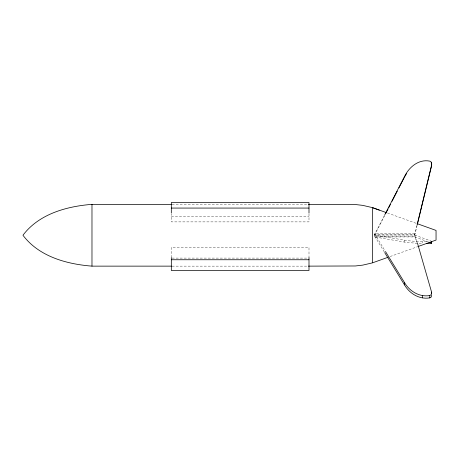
<?xml version="1.0" encoding="UTF-8"?>
<svg xmlns="http://www.w3.org/2000/svg" width="459" height="459" viewBox="0 0 459 459"><rect width="100%" height="100%" fill="white"/><g stroke="black" fill="none" stroke-linecap="round" stroke-linejoin="round"><path stroke-width="0.34" stroke-dasharray="2.29 1.72" d="M416.961 225.455L414.775 234.463L374.624 234.463L384.476 215.369M417.128 225.335L414.775 235.031L374.624 235.065L408.183 240.768L417.363 241.474L427.805 241.623M374.624 235.031L384.803 215.305M390.15 256.518L417.151 246.844M172.045 204.358L308.379 204.358M171.322 216.332L308.993 216.332M417.363 243.339L405.647 242.3L374.624 236.936L374.624 233.82L414.775 233.82L417.145 242.048M374.624 236.936L414.775 236.936L428.224 241.893M172.039 258.09L308.276 258.09M172.045 266.134L308.379 266.134M419.056 243.408L422.509 243.494L422.509 241.623M387.453 213.005L416.474 223.407M414.775 235.065L430.909 241.015M374.624 233.82L385.084 250.878M384.332 251.991L374.624 236.15L414.775 236.15L416.554 242.323M414.775 233.82L414.775 236.936M404.505 240.246L404.505 242.111M308.993 213.567L308.993 221.886L171.322 221.886L171.322 213.567M308.993 258.09L308.993 247.361L171.322 247.361L171.322 258.09"/><path stroke-width="0.69" d="M431.707 295.246L431.173 297.088L429.79 297.862C419.497 299.687 409.543 293.605 404.505 284.896L384.705 252.605M417.128 224.761L431.586 165.183C431.936 163.72 431.569 161.402 429.79 161.138C418.665 158.906 409.026 167.151 404.505 176.543L384.803 214.732M417.466 223.946L431.586 165.756L431.632 163.863L431.173 162.629M431.695 241.388L431.632 243.299L426.48 243.494M385.789 213.395L388.084 208.937M388.744 207.663L390.385 204.484M392.026 201.3L397.282 191.116M398.923 187.938L404.172 177.753M404.792 176.6L406.571 173.577M388.125 257.247L372.633 262.8L372.633 207.697L379.352 210.102M417.828 246.603L436.05 240.074L436.05 230.424L417.151 223.648M372.364 262.887L362.725 265.124L355.352 265.973L308.379 266.134M385.457 251.486L404.505 282.56C409.543 291.27 419.497 297.352 429.79 295.527L431.368 294.443L431.586 292.125L417.346 242.736M171.333 204.358L91.978 204.358C66.601 206.338 38.952 213.969 22.95 235.249C38.952 256.529 66.601 264.154 91.978 266.134L171.333 266.134M308.379 204.358L355.352 204.525L362.725 205.368L372.364 207.611M171.322 208.07L308.993 208.07M171.322 259.748L308.993 259.748M372.633 207.697L386.105 212.523M428.895 242.14L431.586 243.132M431.586 165.183L431.586 165.756M431.586 292.125L431.586 293.29M429.79 295.527L429.79 297.862M422.509 295.527L422.509 297.862M404.505 176.543L404.505 177.117M404.505 282.56L404.505 284.896M308.993 212.901L308.993 202.517L171.322 202.517L171.322 212.901M308.993 257.683L308.993 270.477L171.322 270.477L171.322 257.683M91.978 204.358L91.978 266.134"/></g></svg>
